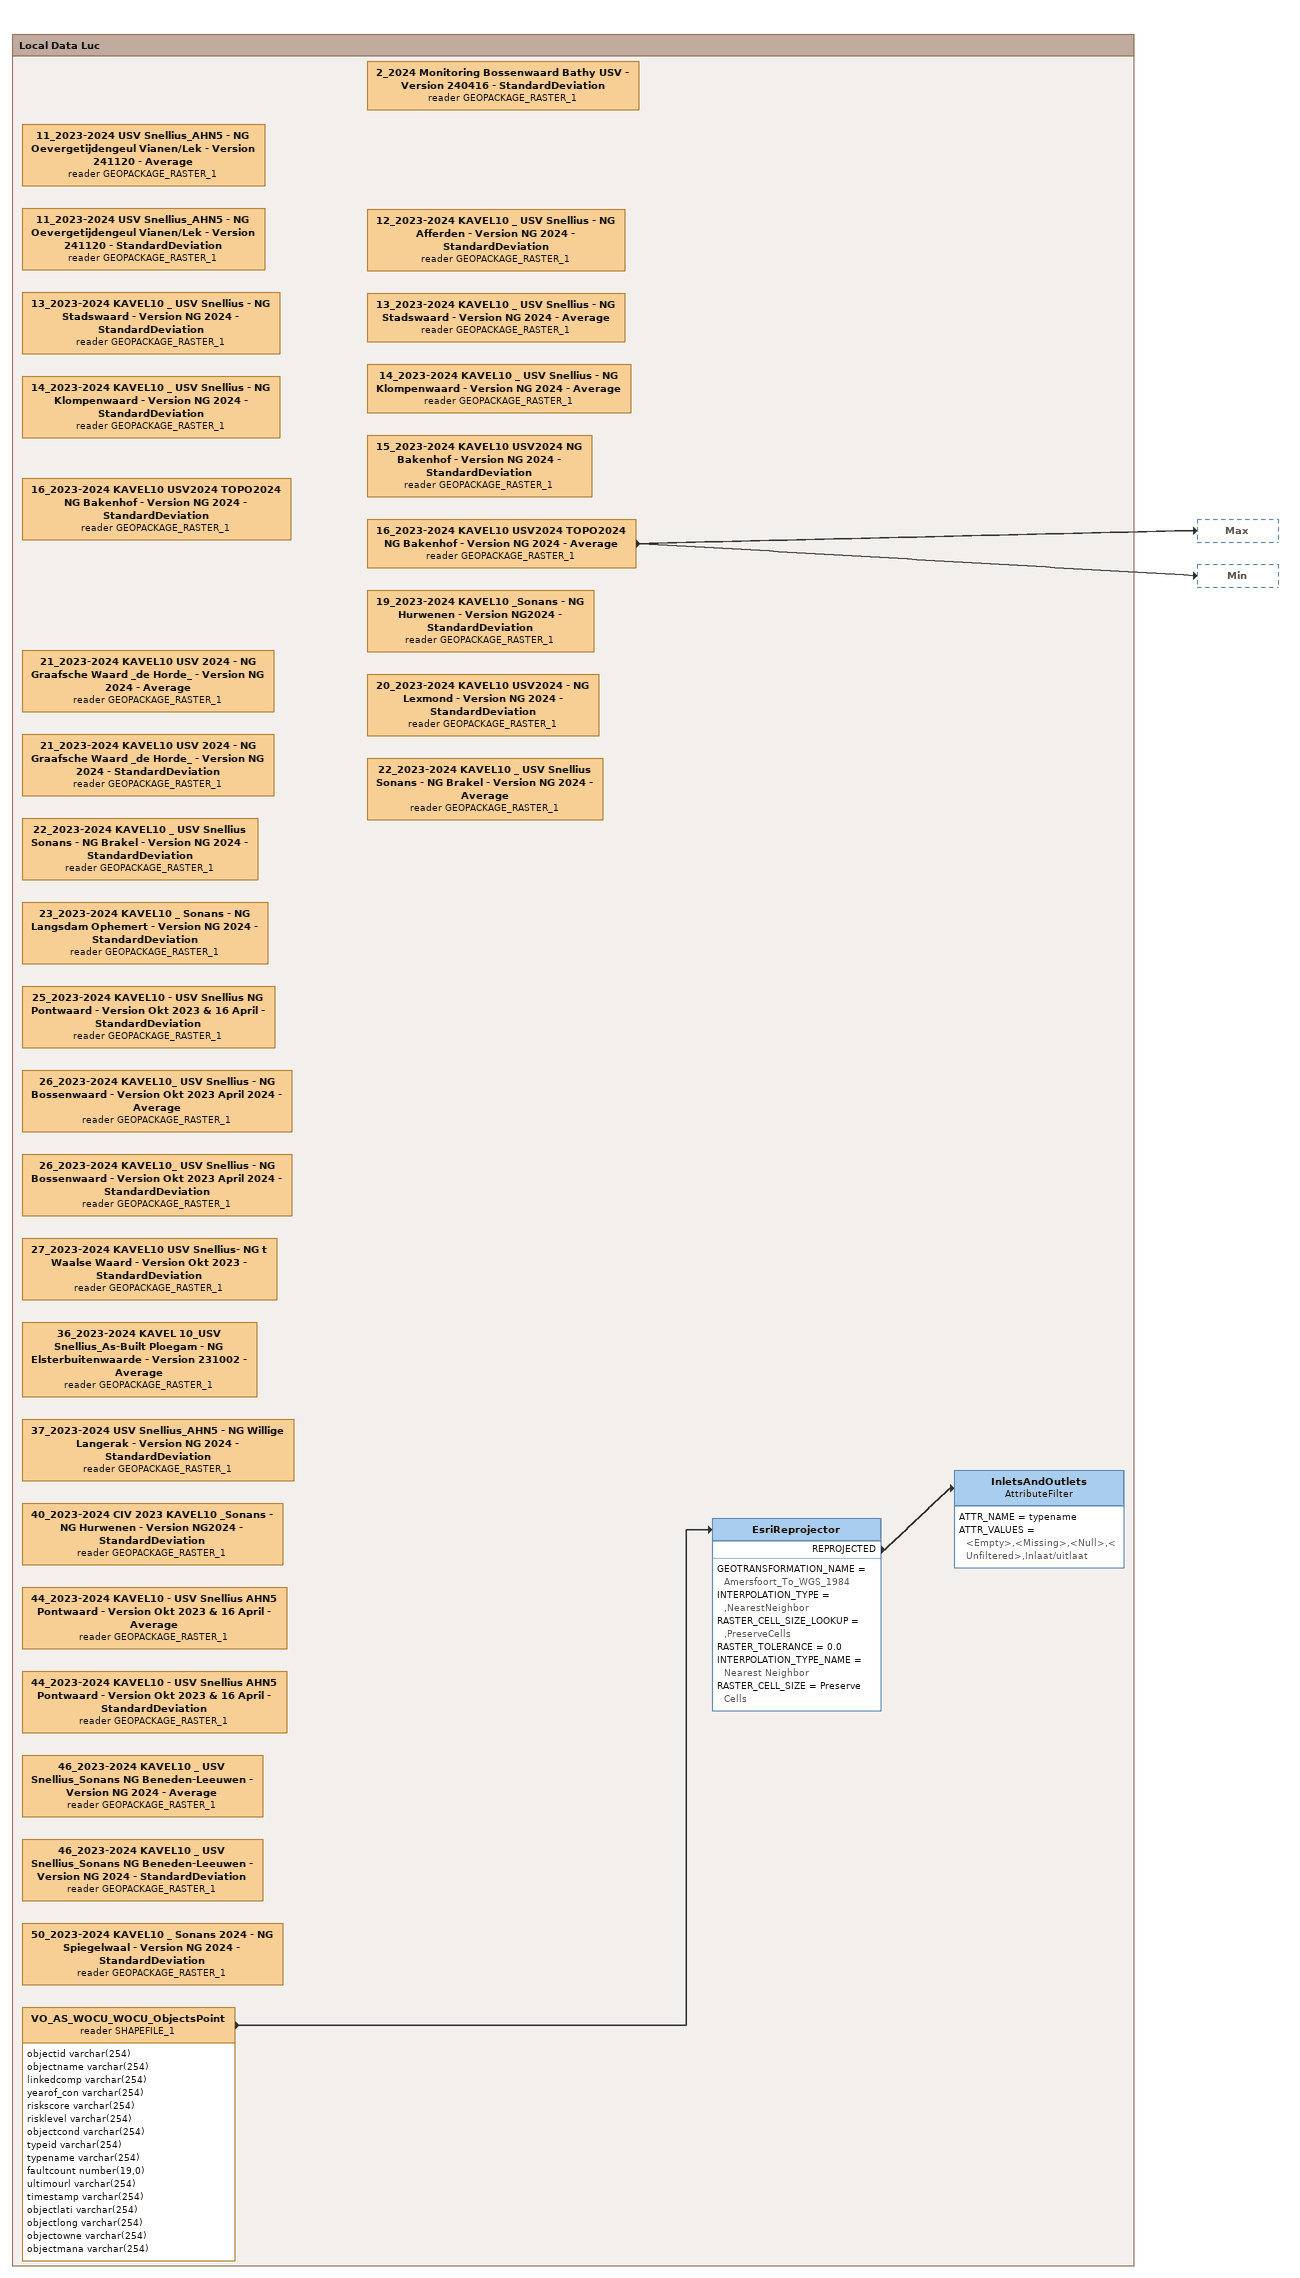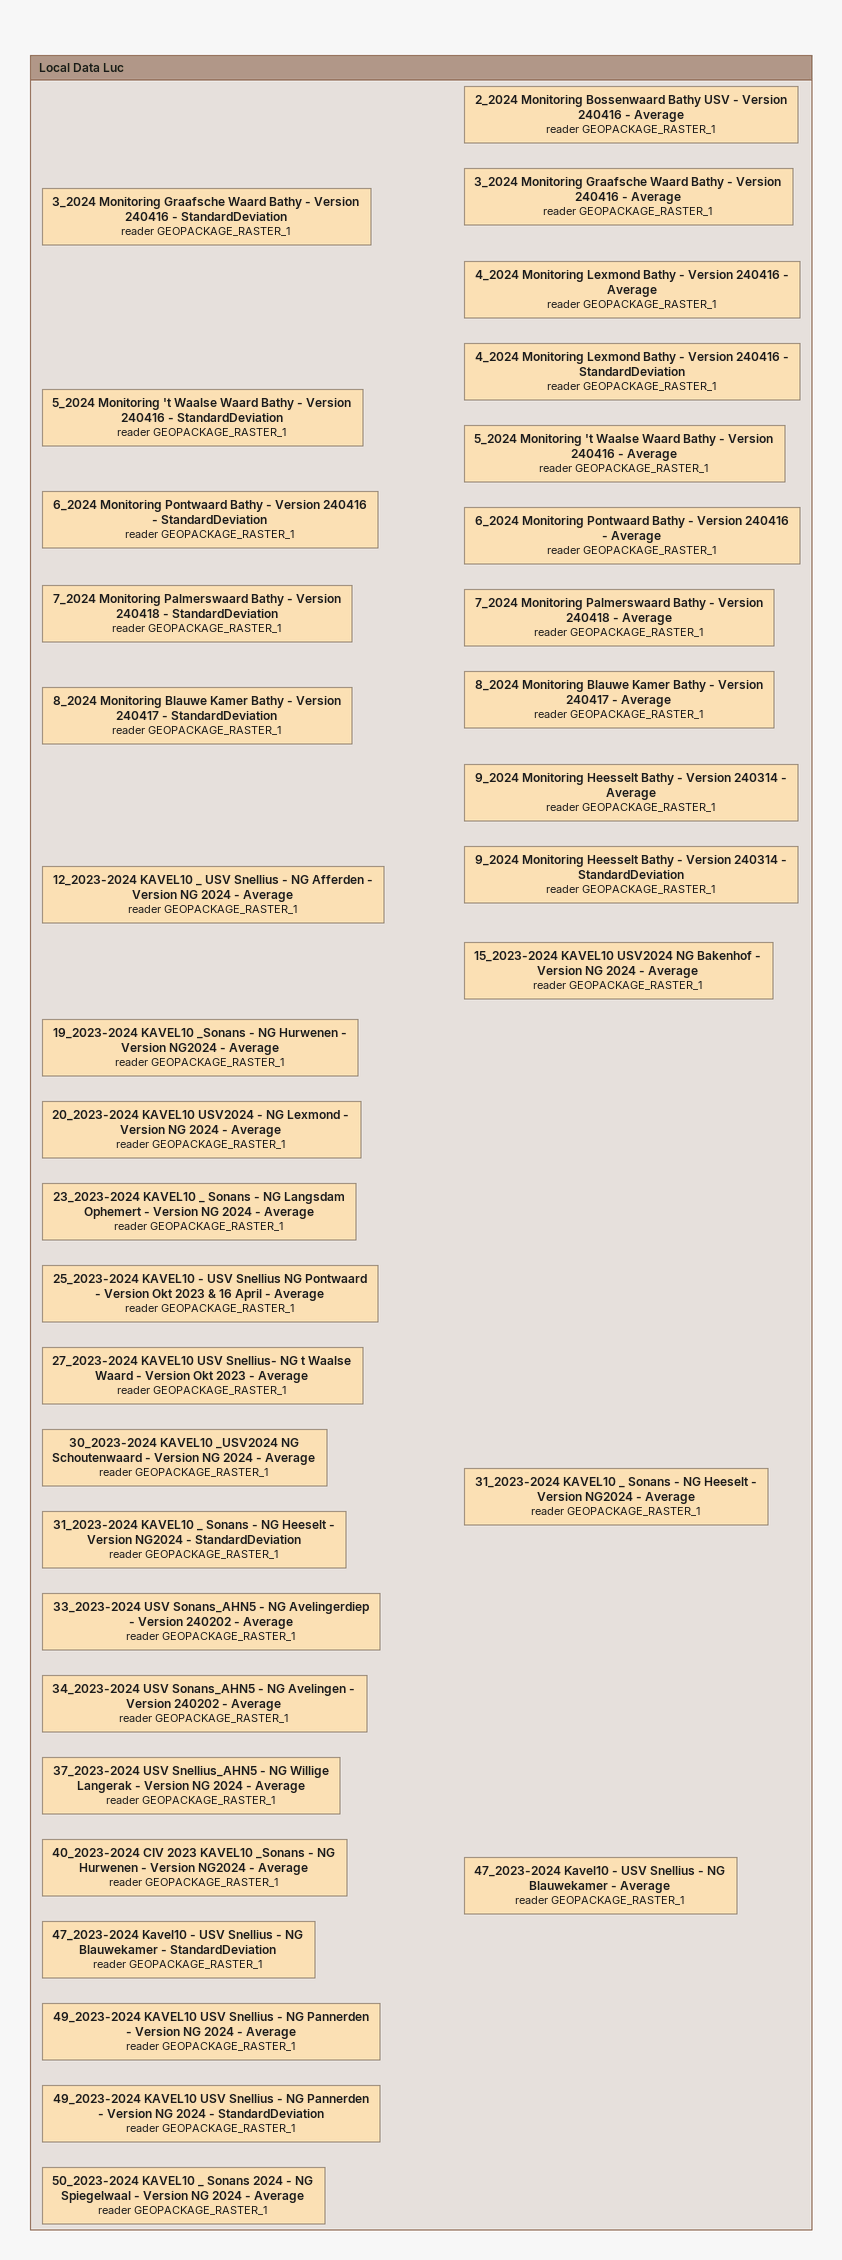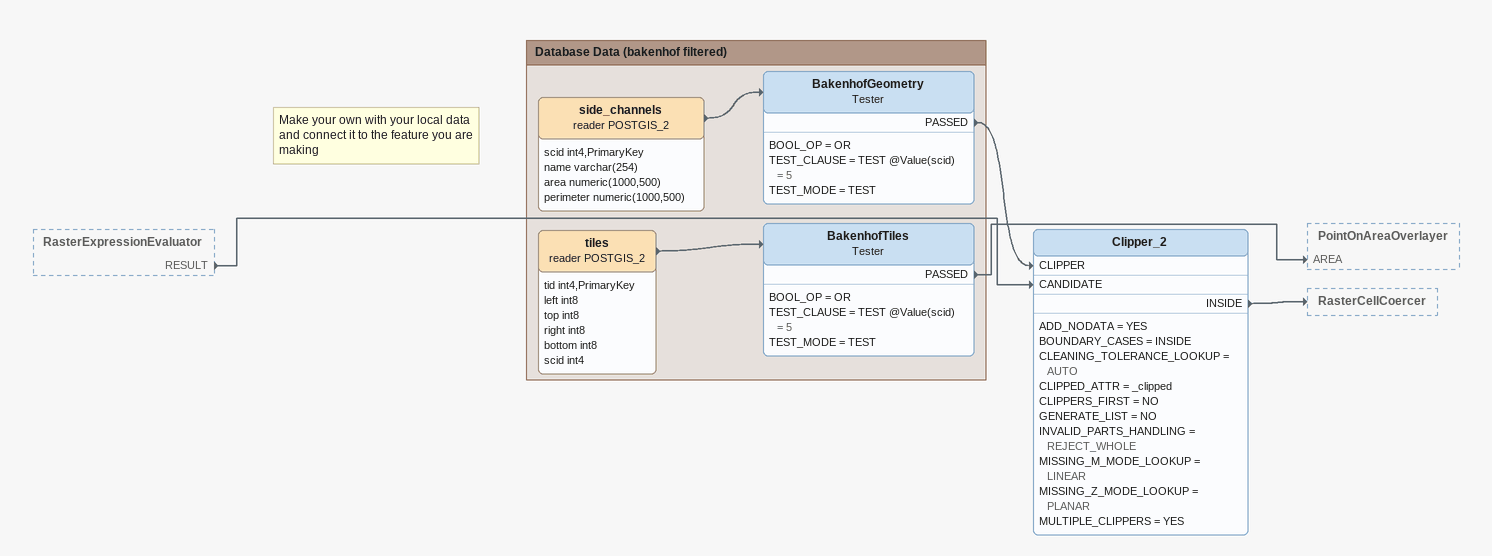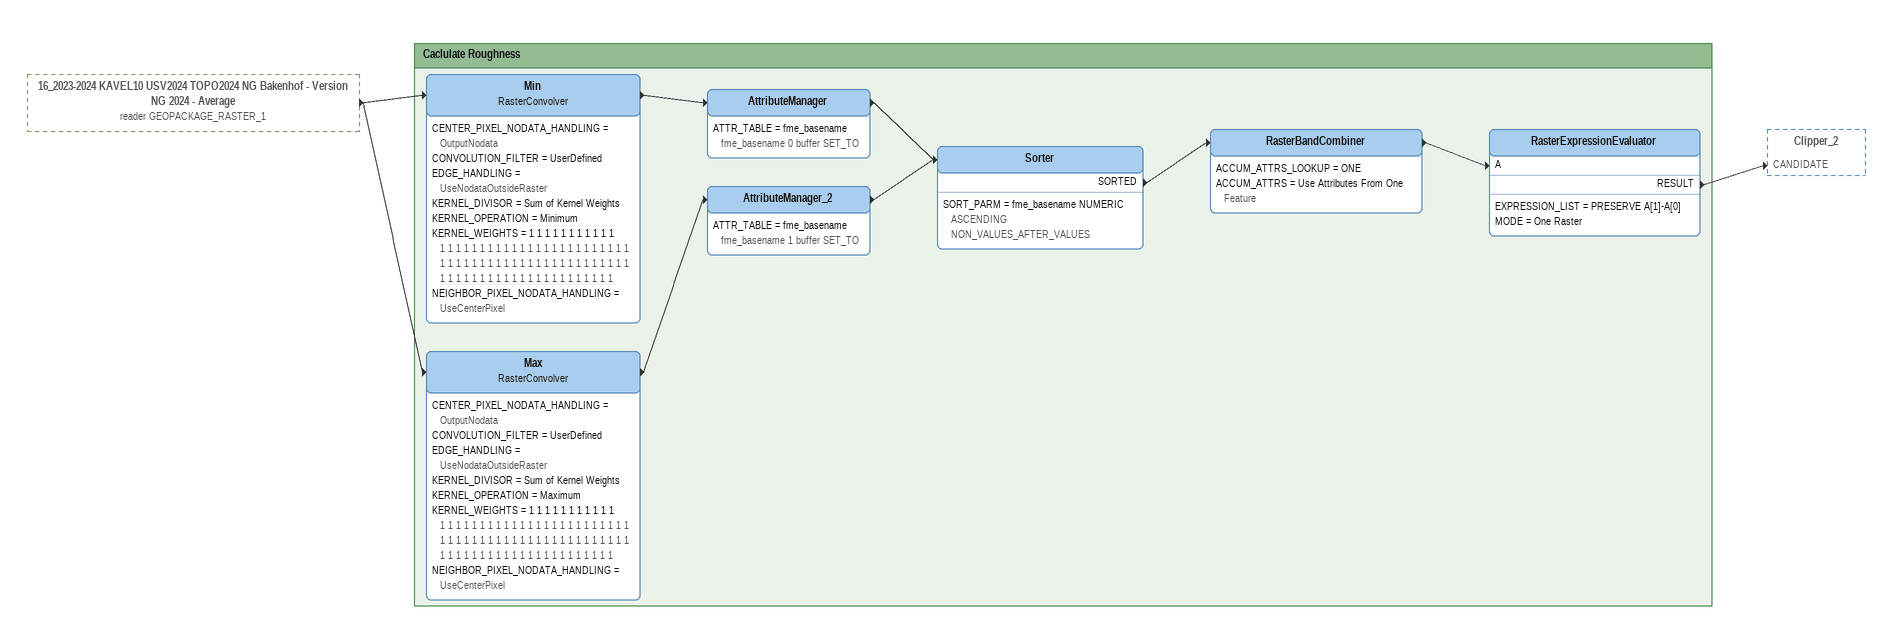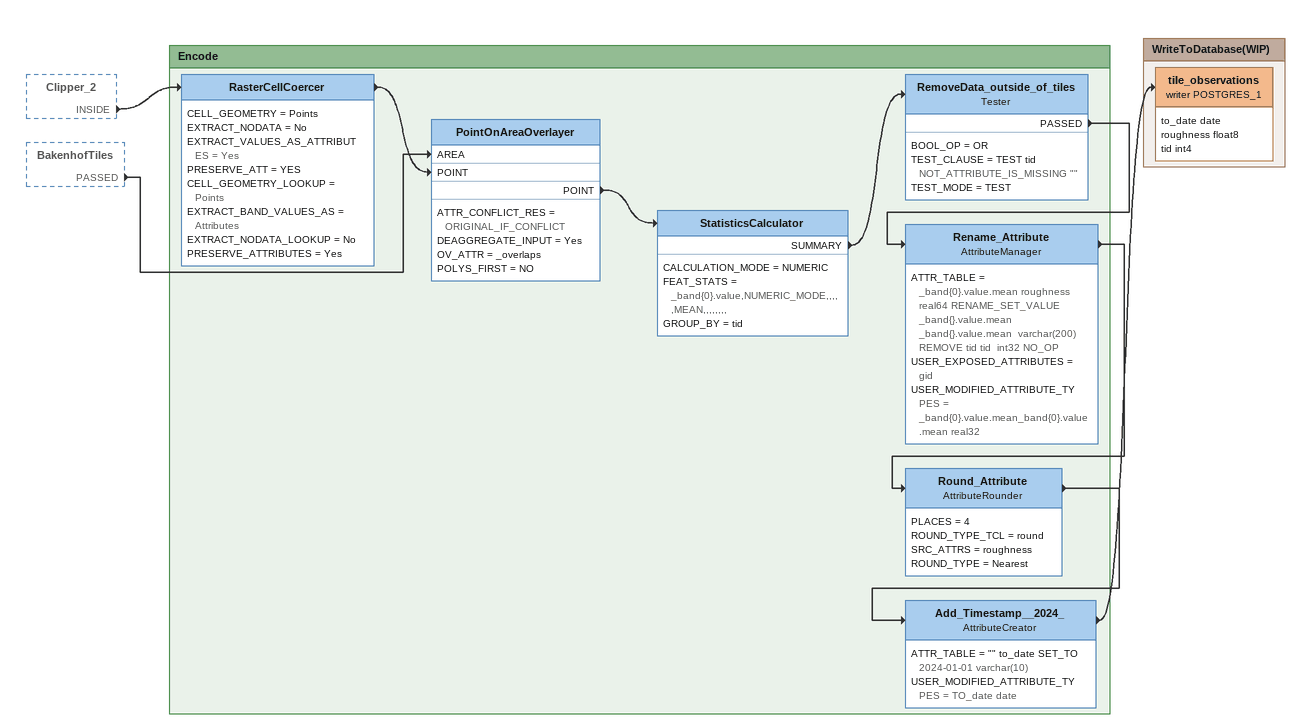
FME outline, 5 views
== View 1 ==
Bookmark: Local Data Luc
11_2023-2024 USV Snellius_AHN5 - NG Oevergetijdengeul Vianen/Lek - Version 241120 - StandardDeviation (reader GEOPACKAGE_RASTER_1)
21_2023-2024 KAVEL10 USV 2024 - NG Graafsche Waard _de Horde_ - Version NG 2024 - StandardDeviation (reader GEOPACKAGE_RASTER_1)
25_2023-2024 KAVEL10 - USV Snellius NG Pontwaard - Version Okt 2023 & 16 April - StandardDeviation (reader GEOPACKAGE_RASTER_1)
26_2023-2024 KAVEL10_ USV Snellius - NG Bossenwaard - Version Okt 2023 April 2024 - StandardDeviation (reader GEOPACKAGE_RASTER_1)
36_2023-2024 KAVEL 10_USV Snellius_As-Built Ploegam - NG Elsterbuitenwaarde - Version 231002 - Average (reader GEOPACKAGE_RASTER_1)
44_2023-2024 KAVEL10 - USV Snellius AHN5 Pontwaard - Version Okt 2023 & 16 April - StandardDeviation (reader GEOPACKAGE_RASTER_1)
46_2023-2024 KAVEL10 _ USV Snellius_Sonans NG Beneden-Leeuwen - Version NG 2024 - StandardDeviation (reader GEOPACKAGE_RASTER_1)
VO_AS_WOCU_WOCU_ObjectsPoint (reader SHAPEFILE_1)
    attributes: objectid varchar(254), objectname varchar(254), linkedcomp varchar(254), yearof_con varchar(254), riskscore varchar(254), risklevel varchar(254), objectcond varchar(254), typeid varchar(254), typename varchar(254), faultcount number(19,0), ultimourl varchar(254), timestamp varchar(254), objectlati varchar(254), objectlong varchar(254), objectowne varchar(254), objectmana varchar(254)
    -> EsriReprojector
EsriReprojector
    GEOTRANSFORMATION_NAME = Amersfoort_To_WGS_1984
    INTERPOLATION_TYPE = ,NearestNeighbor
    RASTER_CELL_SIZE_LOOKUP = ,PreserveCells
    RASTER_TOLERANCE = 0.0
    INTERPOLATION_TYPE_NAME = Nearest Neighbor
    RASTER_CELL_SIZE = Preserve Cells
    REPROJECTED -> InletsAndOutlets
InletsAndOutlets: AttributeFilter
    ATTR_NAME = typename
    ATTR_VALUES = <Empty>,<Missing>,<Null>,<Unfiltered>,Inlaat/uitlaat
11_2023-2024 USV Snellius_AHN5 - NG Oevergetijdengeul Vianen/Lek - Version 241120 - Average (reader GEOPACKAGE_RASTER_1)
13_2023-2024 KAVEL10 _ USV Snellius - NG Stadswaard - Version NG 2024 - StandardDeviation (reader GEOPACKAGE_RASTER_1)
14_2023-2024 KAVEL10 _ USV Snellius - NG Klompenwaard - Version NG 2024 - StandardDeviation (reader GEOPACKAGE_RASTER_1)
16_2023-2024 KAVEL10 USV2024 TOPO2024 NG Bakenhof - Version NG 2024 - StandardDeviation (reader GEOPACKAGE_RASTER_1)
21_2023-2024 KAVEL10 USV 2024 - NG Graafsche Waard _de Horde_ - Version NG 2024 - Average (reader GEOPACKAGE_RASTER_1)
22_2023-2024 KAVEL10 _ USV Snellius Sonans - NG Brakel - Version NG 2024 - StandardDeviation (reader GEOPACKAGE_RASTER_1)
23_2023-2024 KAVEL10 _ Sonans - NG Langsdam Ophemert - Version NG 2024 - StandardDeviation (reader GEOPACKAGE_RASTER_1)
26_2023-2024 KAVEL10_ USV Snellius - NG Bossenwaard - Version Okt 2023 April 2024 - Average (reader GEOPACKAGE_RASTER_1)
27_2023-2024 KAVEL10 USV Snellius- NG t Waalse Waard - Version Okt 2023 - StandardDeviation (reader GEOPACKAGE_RASTER_1)
37_2023-2024 USV Snellius_AHN5 - NG Willige Langerak - Version NG 2024 - StandardDeviation (reader GEOPACKAGE_RASTER_1)
40_2023-2024 CIV 2023 KAVEL10 _Sonans - NG Hurwenen - Version NG2024 - StandardDeviation (reader GEOPACKAGE_RASTER_1)
44_2023-2024 KAVEL10 - USV Snellius AHN5 Pontwaard - Version Okt 2023 & 16 April - Average (reader GEOPACKAGE_RASTER_1)
46_2023-2024 KAVEL10 _ USV Snellius_Sonans NG Beneden-Leeuwen - Version NG 2024 - Average (reader GEOPACKAGE_RASTER_1)
50_2023-2024 KAVEL10 _ Sonans 2024 - NG Spiegelwaal - Version NG 2024 - StandardDeviation (reader GEOPACKAGE_RASTER_1)
2_2024 Monitoring Bossenwaard Bathy USV - Version 240416 - StandardDeviation (reader GEOPACKAGE_RASTER_1)
12_2023-2024 KAVEL10 _ USV Snellius - NG Afferden - Version NG 2024 - StandardDeviation (reader GEOPACKAGE_RASTER_1)
13_2023-2024 KAVEL10 _ USV Snellius - NG Stadswaard - Version NG 2024 - Average (reader GEOPACKAGE_RASTER_1)
14_2023-2024 KAVEL10 _ USV Snellius - NG Klompenwaard - Version NG 2024 - Average (reader GEOPACKAGE_RASTER_1)
15_2023-2024 KAVEL10 USV2024 NG Bakenhof - Version NG 2024 - StandardDeviation (reader GEOPACKAGE_RASTER_1)
16_2023-2024 KAVEL10 USV2024 TOPO2024 NG Bakenhof - Version NG 2024 - Average (reader GEOPACKAGE_RASTER_1)
    -> Max
    -> Min
19_2023-2024 KAVEL10 _Sonans - NG Hurwenen - Version NG2024 - StandardDeviation (reader GEOPACKAGE_RASTER_1)
20_2023-2024 KAVEL10 USV2024 - NG Lexmond - Version NG 2024 - StandardDeviation (reader GEOPACKAGE_RASTER_1)
22_2023-2024 KAVEL10 _ USV Snellius Sonans - NG Brakel - Version NG 2024 - Average (reader GEOPACKAGE_RASTER_1)

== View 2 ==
Bookmark: Local Data Luc
23_2023-2024 KAVEL10 _ Sonans - NG Langsdam Ophemert - Version NG 2024 - Average (reader GEOPACKAGE_RASTER_1)
25_2023-2024 KAVEL10 - USV Snellius NG Pontwaard - Version Okt 2023 & 16 April - Average (reader GEOPACKAGE_RASTER_1)
27_2023-2024 KAVEL10 USV Snellius- NG t Waalse Waard - Version Okt 2023 - Average (reader GEOPACKAGE_RASTER_1)
31_2023-2024 KAVEL10 _ Sonans - NG Heeselt - Version NG2024 - StandardDeviation (reader GEOPACKAGE_RASTER_1)
37_2023-2024 USV Snellius_AHN5 - NG Willige Langerak - Version NG 2024 - Average (reader GEOPACKAGE_RASTER_1)
40_2023-2024 CIV 2023 KAVEL10 _Sonans - NG Hurwenen - Version NG2024 - Average (reader GEOPACKAGE_RASTER_1)
49_2023-2024 KAVEL10 USV Snellius - NG Pannerden - Version NG 2024 - StandardDeviation (reader GEOPACKAGE_RASTER_1)
50_2023-2024 KAVEL10 _ Sonans 2024 - NG Spiegelwaal - Version NG 2024 - Average (reader GEOPACKAGE_RASTER_1)
3_2024 Monitoring Graafsche Waard Bathy - Version 240416 - StandardDeviation (reader GEOPACKAGE_RASTER_1)
4_2024 Monitoring Lexmond Bathy - Version 240416 - StandardDeviation (reader GEOPACKAGE_RASTER_1)
5_2024 Monitoring 't Waalse Waard Bathy - Version 240416 - StandardDeviation (reader GEOPACKAGE_RASTER_1)
6_2024 Monitoring Pontwaard Bathy - Version 240416 - StandardDeviation (reader GEOPACKAGE_RASTER_1)
7_2024 Monitoring Palmerswaard Bathy - Version 240418 - StandardDeviation (reader GEOPACKAGE_RASTER_1)
8_2024 Monitoring Blauwe Kamer Bathy - Version 240417 - StandardDeviation (reader GEOPACKAGE_RASTER_1)
9_2024 Monitoring Heesselt Bathy - Version 240314 - StandardDeviation (reader GEOPACKAGE_RASTER_1)
12_2023-2024 KAVEL10 _ USV Snellius - NG Afferden - Version NG 2024 - Average (reader GEOPACKAGE_RASTER_1)
15_2023-2024 KAVEL10 USV2024 NG Bakenhof - Version NG 2024 - Average (reader GEOPACKAGE_RASTER_1)
19_2023-2024 KAVEL10 _Sonans - NG Hurwenen - Version NG2024 - Average (reader GEOPACKAGE_RASTER_1)
20_2023-2024 KAVEL10 USV2024 - NG Lexmond - Version NG 2024 - Average (reader GEOPACKAGE_RASTER_1)
30_2023-2024 KAVEL10 _USV2024 NG Schoutenwaard - Version NG 2024 - Average (reader GEOPACKAGE_RASTER_1)
31_2023-2024 KAVEL10 _ Sonans - NG Heeselt - Version NG2024 - Average (reader GEOPACKAGE_RASTER_1)
33_2023-2024 USV Sonans_AHN5 - NG Avelingerdiep - Version 240202 - Average (reader GEOPACKAGE_RASTER_1)
34_2023-2024 USV Sonans_AHN5 - NG Avelingen - Version 240202 - Average (reader GEOPACKAGE_RASTER_1)
47_2023-2024 Kavel10 - USV Snellius - NG Blauwekamer - StandardDeviation (reader GEOPACKAGE_RASTER_1)
49_2023-2024 KAVEL10 USV Snellius - NG Pannerden - Version NG 2024 - Average (reader GEOPACKAGE_RASTER_1)
2_2024 Monitoring Bossenwaard Bathy USV - Version 240416 - Average (reader GEOPACKAGE_RASTER_1)
3_2024 Monitoring Graafsche Waard Bathy - Version 240416 - Average (reader GEOPACKAGE_RASTER_1)
4_2024 Monitoring Lexmond Bathy - Version 240416 - Average (reader GEOPACKAGE_RASTER_1)
5_2024 Monitoring 't Waalse Waard Bathy - Version 240416 - Average (reader GEOPACKAGE_RASTER_1)
6_2024 Monitoring Pontwaard Bathy - Version 240416 - Average (reader GEOPACKAGE_RASTER_1)
7_2024 Monitoring Palmerswaard Bathy - Version 240418 - Average (reader GEOPACKAGE_RASTER_1)
8_2024 Monitoring Blauwe Kamer Bathy - Version 240417 - Average (reader GEOPACKAGE_RASTER_1)
9_2024 Monitoring Heesselt Bathy - Version 240314 - Average (reader GEOPACKAGE_RASTER_1)
47_2023-2024 Kavel10 - USV Snellius - NG Blauwekamer - Average (reader GEOPACKAGE_RASTER_1)

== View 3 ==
RasterExpressionEvaluator [outside]
    RESULT -> Clipper_2 [CANDIDATE]
Note: Make your own with your local data and connect it to the feature you are making
Clipper_2
    ADD_NODATA = YES
    BOUNDARY_CASES = INSIDE
    CLEANING_TOLERANCE_LOOKUP = AUTO
    CLIPPED_ATTR = _clipped
    CLIPPERS_FIRST = NO
    GENERATE_LIST = NO
    INVALID_PARTS_HANDLING = REJECT_WHOLE
    MISSING_M_MODE_LOOKUP = LINEAR
    MISSING_Z_MODE_LOOKUP = PLANAR
    MULTIPLE_CLIPPERS = YES
    INSIDE -> RasterCellCoercer

Bookmark: Database Data (bakenhof filtered)
side_channels (reader POSTGIS_2)
    attributes: scid int4,PrimaryKey, name varchar(254), area numeric(1000,500), perimeter numeric(1000,500)
    -> BakenhofGeometry
BakenhofGeometry: Tester
    BOOL_OP = OR
    TEST_CLAUSE = TEST @Value(scid) = 5
    TEST_MODE = TEST
    PASSED -> Clipper_2 [CLIPPER]
tiles (reader POSTGIS_2)
    attributes: tid int4,PrimaryKey, left int8, top int8, right int8, bottom int8, scid int4
    -> BakenhofTiles
BakenhofTiles: Tester
    BOOL_OP = OR
    TEST_CLAUSE = TEST @Value(scid) = 5
    TEST_MODE = TEST
    PASSED -> PointOnAreaOverlayer [AREA]

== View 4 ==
16_2023-2024 KAVEL10 USV2024 TOPO2024 NG Bakenhof - Version NG 2024 - Average (reader GEOPACKAGE_RASTER_1) [outside]
    -> Max
    -> Min

Bookmark: Caclulate Roughness
Min: RasterConvolver
    CENTER_PIXEL_NODATA_HANDLING = OutputNodata
    CONVOLUTION_FILTER = UserDefined
    EDGE_HANDLING = UseNodataOutsideRaster
    KERNEL_DIVISOR = Sum of Kernel Weights
    KERNEL_OPERATION = Minimum
    KERNEL_WEIGHTS = 1 1 1 1 1 1 1 1 1 1 1 1 1 1 1 1 1 1 1 1 1 1 1 1 1 1 1 1 1 1 1 1 1 1 1 1 1 1 1 1 1 1 1 1 1 1 1 1 1 1 1 1 1 1 1 1 1 1 1 1 1 1 1 1 1 1 1 1 1 1 1 1 1 1 1 1 1 1 1 1 1
    NEIGHBOR_PIXEL_NODATA_HANDLING = UseCenterPixel
    -> AttributeManager
AttributeManager
    ATTR_TABLE = fme_basename fme_basename 0 buffer SET_TO
    -> Sorter
Max: RasterConvolver
    CENTER_PIXEL_NODATA_HANDLING = OutputNodata
    CONVOLUTION_FILTER = UserDefined
    EDGE_HANDLING = UseNodataOutsideRaster
    KERNEL_DIVISOR = Sum of Kernel Weights
    KERNEL_OPERATION = Maximum
    KERNEL_WEIGHTS = 1 1 1 1 1 1 1 1 1 1 1 1 1 1 1 1 1 1 1 1 1 1 1 1 1 1 1 1 1 1 1 1 1 1 1 1 1 1 1 1 1 1 1 1 1 1 1 1 1 1 1 1 1 1 1 1 1 1 1 1 1 1 1 1 1 1 1 1 1 1 1 1 1 1 1 1 1 1 1 1 1
    NEIGHBOR_PIXEL_NODATA_HANDLING = UseCenterPixel
    -> AttributeManager_2
AttributeManager_2
    ATTR_TABLE = fme_basename fme_basename 1 buffer SET_TO
    -> Sorter
Sorter
    SORT_PARM = fme_basename NUMERIC ASCENDING NON_VALUES_AFTER_VALUES
    SORTED -> RasterBandCombiner
RasterBandCombiner
    ACCUM_ATTRS_LOOKUP = ONE
    ACCUM_ATTRS = Use Attributes From One Feature
    -> RasterExpressionEvaluator [A]
RasterExpressionEvaluator
    EXPRESSION_LIST = PRESERVE A[1]-A[0]
    MODE = One Raster
    RESULT -> Clipper_2 [CANDIDATE]

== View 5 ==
Clipper_2 [outside]
    INSIDE -> RasterCellCoercer
BakenhofTiles [outside]
    PASSED -> PointOnAreaOverlayer [AREA]

Bookmark: Encode
RasterCellCoercer
    CELL_GEOMETRY = Points
    EXTRACT_NODATA = No
    EXTRACT_VALUES_AS_ATTRIBUTES = Yes
    PRESERVE_ATT = YES
    CELL_GEOMETRY_LOOKUP = Points
    EXTRACT_BAND_VALUES_AS = Attributes
    EXTRACT_NODATA_LOOKUP = No
    PRESERVE_ATTRIBUTES = Yes
    -> PointOnAreaOverlayer [POINT]
PointOnAreaOverlayer
    ATTR_CONFLICT_RES = ORIGINAL_IF_CONFLICT
    DEAGGREGATE_INPUT = Yes
    OV_ATTR = _overlaps
    POLYS_FIRST = NO
    POINT -> StatisticsCalculator
StatisticsCalculator
    CALCULATION_MODE = NUMERIC
    FEAT_STATS = _band{0}.value,NUMERIC_MODE,,,,,MEAN,,,,,,,,
    GROUP_BY = tid
    SUMMARY -> RemoveData_outside_of_tiles
RemoveData_outside_of_tiles: Tester
    BOOL_OP = OR
    TEST_CLAUSE = TEST tid NOT_ATTRIBUTE_IS_MISSING ""
    TEST_MODE = TEST
    PASSED -> Rename_Attribute
Rename_Attribute: AttributeManager
    ATTR_TABLE = _band{0}.value.mean roughness  real64 RENAME_SET_VALUE _band{}.value.mean _band{}.value.mean  varchar(200) REMOVE tid tid  int32 NO_OP
    USER_EXPOSED_ATTRIBUTES = gid
    USER_MODIFIED_ATTRIBUTE_TYPES = _band{0}.value.mean_band{0}.value.mean real32
    -> Round_Attribute
Round_Attribute: AttributeRounder
    PLACES = 4
    ROUND_TYPE_TCL = round
    SRC_ATTRS = roughness
    ROUND_TYPE = Nearest
    -> Add_Timestamp__2024_
Add_Timestamp__2024_: AttributeCreator
    ATTR_TABLE = "" to_date SET_TO 2024-01-01 varchar(10)
    USER_MODIFIED_ATTRIBUTE_TYPES = TO_date date
    -> tile_observations (writer POSTGRES_1)

Bookmark: WriteToDatabase(WIP)
tile_observations (writer POSTGRES_1)
    attributes: to_date date, roughness float8, tid int4
